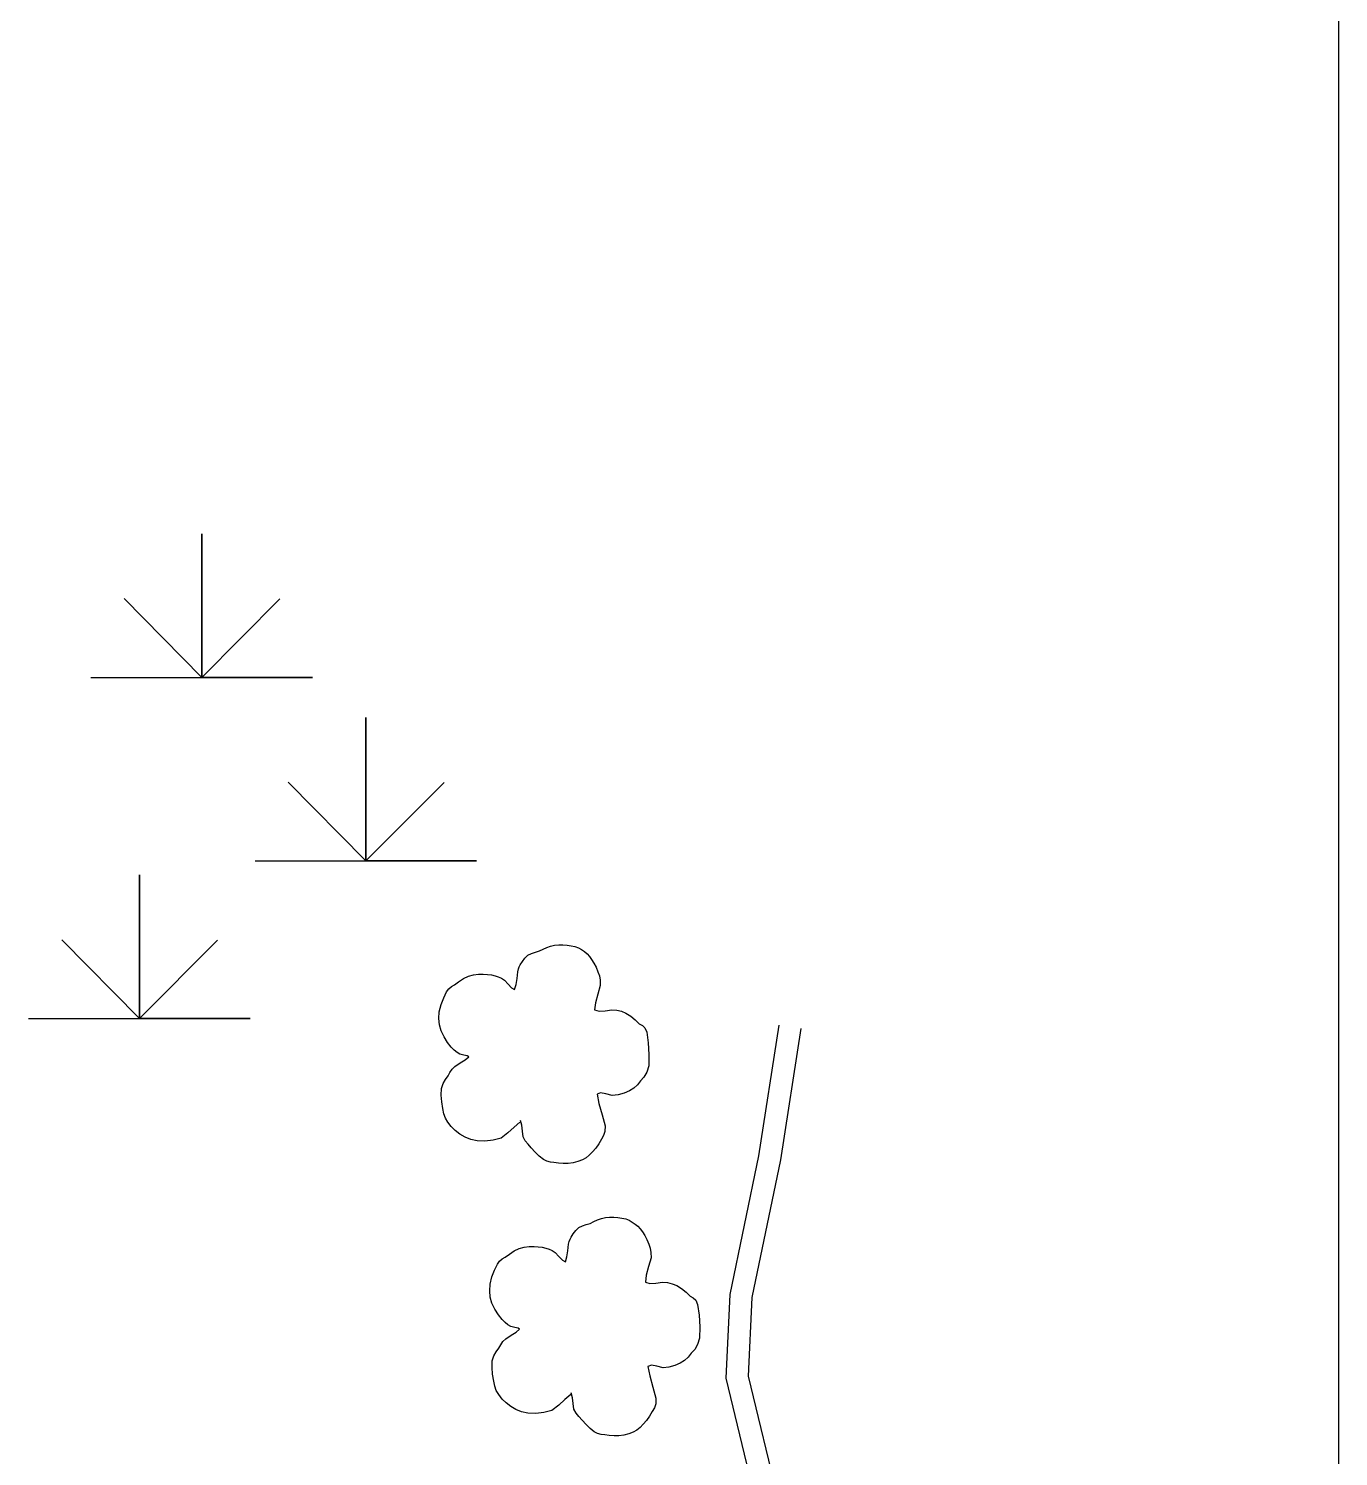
# Model space of a CAD drawing. Header units: millimetres. Extents: x 733975 to 738430, y 7821792 to 7824942.
# Drawn here: x 737322.4 to 737500, y 7823595 to 7823788.7 of the extents above; entities that cross this region are included whole.
import ezdxf

# ---------------------------------------------------------------- set-up
doc = ezdxf.new("R2010")
doc.units = ezdxf.units.MM
doc.linetypes.add('CONTINUO', pattern=[0])
for name, color, linetype in [("CURSOS_D'AGUA", 174, 'Continuous'), ('MALHA', 8, 'Continuous'), ('MARGEM', 5, 'Continuous'), ('MATO', 3, 'Continuous'), ('NÃO PLANTOU', 3, 'Continuous')]:
    doc.layers.add(name, color=color, linetype=linetype)

# ---------------------------------------------------------------- blocks, each defined once
blk = doc.blocks.new('Vegetação Brejo')
at = {"layer": 'MARGEM', "color": 54, "linetype": 'CONTINUO'}
for p, q in [((30072.76, 13774.94), (30072.76, 13797.29)), ((30072.76, 13797.29), (30072.76, 13774.94)), ((30072.76, 13774.94), (30060.66, 13787.2)), ((30060.66, 13787.2), (30072.76, 13774.94)), ((30072.76, 13774.94), (30084.95, 13787.15)), ((30084.95, 13787.15), (30072.76, 13774.94)), ((30055.5, 13774.94), (30072.76, 13774.94)), ((30072.76, 13774.94), (30090.02, 13774.94)), ((30090.02, 13774.94), (30072.76, 13774.94)), ((30072.76, 13774.94), (30072.76, 13774.94))]:
    blk.add_line(p, q, dxfattribs=at)

msp = doc.modelspace()

# ---------------------------------------------------------------- linework, layer by layer
at = {"layer": "CURSOS_D'AGUA", "color": 174, "linetype": 'Continuous'}
for points in [[(737472.5, 7823224.06), (737481.73, 7823238.42), (737479.7, 7823252.69), (737423.23, 7823311.79), (737423.33, 7823317.38), (737426.91, 7823340.08), (737434.05, 7823376.95), (737450.57, 7823437.19), (737470.03, 7823458.97), (737473.38, 7823472.61), (737476.14, 7823492.1), (737462.04, 7823508.86), (737427.45, 7823529.81), (737419.88, 7823546.57), (737416.46, 7823562.71), (737424.11, 7823588.92), (737420.01, 7823605.94), (737420.49, 7823616.6), (737424.37, 7823635.25), (737427.14, 7823653.08)], [(737421.01, 7823588.99), (737416.99, 7823605.65), (737417.5, 7823616.98), (737421.42, 7823635.79), (737424.18, 7823653.54)]]:
    msp.add_lwpolyline(points, dxfattribs=at)
at = {"layer": 'MALHA', "color": 8}
msp.add_lwpolyline([(737500, 7824791.84), (737500, 7822459), (737500, 7822246.79)], dxfattribs=at)
at = {"layer": 'MATO', "color": 94, "linetype": 'CONTINUO'}
for points in [[(737389.01, 7823640.36, 0), (737388.23, 7823639.69, 0), (737387.38, 7823638.92, 0), (737386.45, 7823638.21, 0), (737385.36, 7823637.91, 0), (737384.26, 7823637.79, 0), (737383.2, 7823637.84, 0), (737382.34, 7823638.02, 0), (737381.57, 7823638.33, 0), (737380.88, 7823638.74, 0), (737380.24, 7823639.22, 0), (737379.69, 7823639.76, 0), (737379.24, 7823640.35, 0), (737378.93, 7823640.91, 0), (737378.71, 7823641.52, 0), (737378.56, 7823642.2, 0), (737378.41, 7823643.11, 0), (737378.34, 7823644.04, 0), (737378.37, 7823644.94, 0), (737378.6, 7823645.6, 0), (737378.91, 7823646.17, 0), (737379.26, 7823646.66, 0), (737379.52, 7823647.12, 0), (737379.82, 7823647.54, 0), (737380.2, 7823647.94, 0), (737380.91, 7823648.41, 0), (737381.59, 7823648.84, 0), (737382.07, 7823649.21, 0), (737381.86, 7823649.36, 0), (737381.42, 7823649.47, 0), (737380.88, 7823649.59, 0), (737380.49, 7823649.82, 0), (737380.11, 7823650.13, 0), (737379.7, 7823650.56, 0), (737379.2, 7823651.19, 0), (737378.72, 7823651.93, 0), (737378.32, 7823652.74, 0), (737378.1, 7823653.57, 0), (737378.02, 7823654.44, 0), (737378.07, 7823655.33, 0), (737378.32, 7823656.31, 0), (737378.67, 7823657.23, 0), (737379.07, 7823658.03, 0), (737379.37, 7823658.45, 0), (737379.71, 7823658.75, 0), (737380.12, 7823659, 0), (737380.69, 7823659.42, 0), (737381.34, 7823659.83, 0), (737382.03, 7823660.17, 0), (737382.71, 7823660.34, 0), (737383.38, 7823660.42, 0), (737384.03, 7823660.44, 0), (737384.61, 7823660.41, 0), (737385.14, 7823660.33, 0), (737385.64, 7823660.21, 0), (737386.07, 7823660.07, 0), (737386.49, 7823659.88, 0), (737386.9, 7823659.62, 0), (737387.41, 7823659.07, 0), (737387.88, 7823658.6, 0), (737388.29, 7823658.38, 0), (737388.5, 7823659.02, 0), (737388.62, 7823659.87, 0), (737388.71, 7823660.75, 0), (737388.8, 7823661.14, 0), (737388.91, 7823661.43, 0), (737389.06, 7823661.7, 0), (737389.34, 7823662.15, 0), (737389.69, 7823662.6, 0), (737390.1, 7823663.01, 0), (737390.59, 7823663.24, 0), (737391.11, 7823663.42, 0), (737391.65, 7823663.58, 0), (737392.14, 7823663.82, 0), (737392.64, 7823664.05, 0), (737393.16, 7823664.25, 0), (737393.72, 7823664.35, 0), (737394.28, 7823664.4, 0), (737394.85, 7823664.4, 0), (737395.41, 7823664.37, 0), (737395.95, 7823664.3, 0), (737396.46, 7823664.18, 0), (737396.93, 7823663.99, 0), (737397.36, 7823663.76, 0), (737397.76, 7823663.49, 0), (737398.11, 7823663.19, 0), (737398.43, 7823662.85, 0), (737398.73, 7823662.44, 0), (737399.05, 7823661.93, 0), (737399.33, 7823661.37, 0), (737399.58, 7823660.77, 0), (737399.78, 7823660.23, 0), (737399.89, 7823659.62, 0), (737399.91, 7823658.9, 0), (737399.57, 7823657.72, 0), (737399.26, 7823656.56, 0), (737399.14, 7823655.59, 0), (737399.74, 7823655.42, 0), (737400.56, 7823655.48, 0), (737401.46, 7823655.62, 0), (737402.14, 7823655.55, 0), (737402.77, 7823655.4, 0), (737403.39, 7823655.16, 0), (737404.04, 7823654.73, 0), (737404.65, 7823654.23, 0), (737405.2, 7823653.72, 0), (737405.62, 7823653.49, 0), (737405.96, 7823653.15, 0), (737406.21, 7823652.57, 0), (737406.41, 7823651.14, 0), (737406.51, 7823649.54, 0), (737406.48, 7823648.01, 0), (737406.21, 7823647.13, 0), (737405.82, 7823646.47, 0), (737405.36, 7823645.96, 0), (737404.93, 7823645.43, 0), (737404.44, 7823644.97, 0), (737403.87, 7823644.6, 0), (737403.13, 7823644.3, 0), (737402.33, 7823644.09, 0), (737401.53, 7823643.97, 0), (737400.67, 7823644.2, 0), (737399.95, 7823644.33, 0), (737399.47, 7823644.15, 0), (737399.72, 7823642.88, 0), (737400.15, 7823641.38, 0), (737400.57, 7823639.88, 0), (737400.54, 7823639.12, 0), (737400.36, 7823638.55, 0), (737400.07, 7823638.07, 0), (737399.71, 7823637.45, 0), (737399.29, 7823636.86, 0), (737398.83, 7823636.33, 0), (737398.42, 7823635.9, 0), (737397.97, 7823635.54, 0), (737397.48, 7823635.25, 0), (737396.87, 7823635.02, 0), (737396.22, 7823634.87, 0), (737395.55, 7823634.77, 0), (737394.88, 7823634.76, 0), (737394.24, 7823634.8, 0), (737393.63, 7823634.89, 0), (737393.14, 7823634.95, 0), (737392.67, 7823635.07, 0), (737392.2, 7823635.3, 0), (737391.64, 7823635.77, 0), (737391.08, 7823636.32, 0), (737390.55, 7823636.91, 0), (737390.11, 7823637.37, 0), (737389.73, 7823637.85, 0), (737389.43, 7823638.37, 0), (737389.35, 7823639.17, 0), (737389.26, 7823639.94, 0), (737389.09, 7823640.58, 0)], [(737395.9, 7823603.43, 0), (737395.12, 7823602.76, 0), (737394.27, 7823601.99, 0), (737393.34, 7823601.28, 0), (737392.25, 7823600.98, 0), (737391.15, 7823600.86, 0), (737390.09, 7823600.91, 0), (737389.22, 7823601.09, 0), (737388.45, 7823601.4, 0), (737387.77, 7823601.81, 0), (737387.13, 7823602.29, 0), (737386.58, 7823602.83, 0), (737386.13, 7823603.42, 0), (737385.81, 7823603.98, 0), (737385.59, 7823604.59, 0), (737385.45, 7823605.27, 0), (737385.3, 7823606.18, 0), (737385.23, 7823607.12, 0), (737385.26, 7823608.01, 0), (737385.49, 7823608.67, 0), (737385.8, 7823609.24, 0), (737386.15, 7823609.73, 0), (737386.41, 7823610.19, 0), (737386.71, 7823610.61, 0), (737387.08, 7823611.01, 0), (737387.8, 7823611.48, 0), (737388.48, 7823611.91, 0), (737388.96, 7823612.28, 0), (737388.75, 7823612.43, 0), (737388.31, 7823612.54, 0), (737387.76, 7823612.66, 0), (737387.38, 7823612.89, 0), (737386.99, 7823613.2, 0), (737386.59, 7823613.63, 0), (737386.09, 7823614.26, 0), (737385.61, 7823615, 0), (737385.21, 7823615.81, 0), (737384.99, 7823616.64, 0), (737384.91, 7823617.51, 0), (737384.96, 7823618.4, 0), (737385.21, 7823619.38, 0), (737385.56, 7823620.3, 0), (737385.96, 7823621.1, 0), (737386.26, 7823621.52, 0), (737386.6, 7823621.82, 0), (737387, 7823622.07, 0), (737387.58, 7823622.49, 0), (737388.23, 7823622.9, 0), (737388.91, 7823623.24, 0), (737389.6, 7823623.41, 0), (737390.27, 7823623.49, 0), (737390.92, 7823623.51, 0), (737391.5, 7823623.48, 0), (737392.03, 7823623.4, 0), (737392.52, 7823623.28, 0), (737392.96, 7823623.14, 0), (737393.38, 7823622.95, 0), (737393.79, 7823622.69, 0), (737394.3, 7823622.14, 0), (737394.77, 7823621.67, 0), (737395.18, 7823621.45, 0), (737395.38, 7823622.09, 0), (737395.51, 7823622.94, 0), (737395.6, 7823623.82, 0), (737395.69, 7823624.21, 0), (737395.8, 7823624.5, 0), (737395.95, 7823624.77, 0), (737396.23, 7823625.22, 0), (737396.58, 7823625.67, 0), (737396.99, 7823626.08, 0), (737397.48, 7823626.31, 0), (737398, 7823626.49, 0), (737398.54, 7823626.65, 0), (737399.03, 7823626.89, 0), (737399.53, 7823627.12, 0), (737400.05, 7823627.32, 0), (737400.6, 7823627.42, 0), (737401.17, 7823627.47, 0), (737401.74, 7823627.48, 0), (737402.3, 7823627.45, 0), (737402.83, 7823627.37, 0), (737403.35, 7823627.25, 0), (737403.82, 7823627.06, 0), (737404.25, 7823626.83, 0), (737404.65, 7823626.56, 0), (737405, 7823626.26, 0), (737405.32, 7823625.92, 0), (737405.62, 7823625.51, 0), (737405.93, 7823625, 0), (737406.22, 7823624.44, 0), (737406.47, 7823623.84, 0), (737406.66, 7823623.3, 0), (737406.78, 7823622.69, 0), (737406.8, 7823621.97, 0), (737406.46, 7823620.79, 0), (737406.15, 7823619.63, 0), (737406.03, 7823618.66, 0), (737406.63, 7823618.49, 0), (737407.45, 7823618.55, 0), (737408.35, 7823618.69, 0), (737409.02, 7823618.62, 0), (737409.66, 7823618.47, 0), (737410.28, 7823618.23, 0), (737410.93, 7823617.8, 0), (737411.54, 7823617.3, 0), (737412.09, 7823616.79, 0), (737412.51, 7823616.56, 0), (737412.84, 7823616.22, 0), (737413.09, 7823615.64, 0), (737413.3, 7823614.21, 0), (737413.4, 7823612.61, 0), (737413.37, 7823611.08, 0), (737413.1, 7823610.2, 0), (737412.71, 7823609.55, 0), (737412.25, 7823609.03, 0), (737411.82, 7823608.5, 0), (737411.33, 7823608.04, 0), (737410.76, 7823607.67, 0), (737410.02, 7823607.37, 0), (737409.22, 7823607.16, 0), (737408.42, 7823607.04, 0), (737407.56, 7823607.27, 0), (737406.84, 7823607.4, 0), (737406.36, 7823607.22, 0), (737406.61, 7823605.95, 0), (737407.04, 7823604.45, 0), (737407.46, 7823602.96, 0), (737407.43, 7823602.19, 0), (737407.25, 7823601.62, 0), (737406.96, 7823601.14, 0), (737406.6, 7823600.52, 0), (737406.18, 7823599.93, 0), (737405.72, 7823599.4, 0), (737405.31, 7823598.97, 0), (737404.86, 7823598.61, 0), (737404.36, 7823598.32, 0), (737403.76, 7823598.09, 0), (737403.1, 7823597.94, 0), (737402.43, 7823597.84, 0), (737401.77, 7823597.83, 0), (737401.13, 7823597.87, 0), (737400.52, 7823597.96, 0), (737400.02, 7823598.02, 0), (737399.55, 7823598.14, 0), (737399.09, 7823598.37, 0), (737398.52, 7823598.84, 0), (737397.97, 7823599.39, 0), (737397.44, 7823599.98, 0), (737397, 7823600.44, 0), (737396.62, 7823600.92, 0), (737396.32, 7823601.44, 0), (737396.24, 7823602.24, 0), (737396.15, 7823603.01, 0), (737395.98, 7823603.65, 0)]]:
    msp.add_polyline3d(points, dxfattribs=at)

# ---------------------------------------------------------------- block references
at = {"layer": 'NÃO PLANTOU', "xscale": 0.8703751379462578, "yscale": 0.8703751379462578, "zscale": 0.8703751379462578}
for p in [(711171.28, 7811711.32), (711193.53, 7811686.42), (711162.82, 7811665.07)]:
    msp.add_blockref('Vegetação Brejo', p, dxfattribs=at)

doc.saveas('drawing.dxf')
